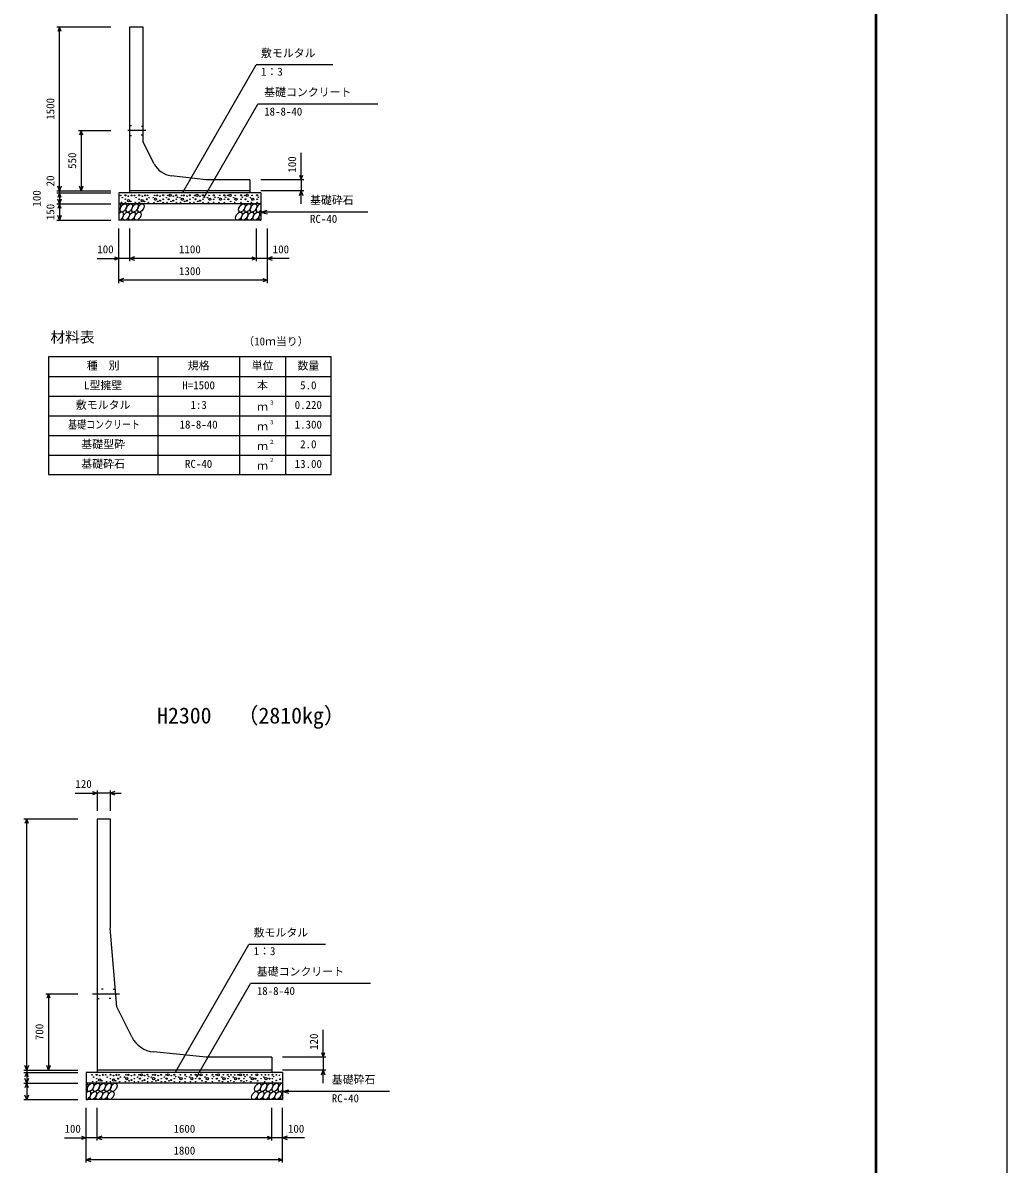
# Model space of a CAD drawing. Units: millimetres, scale not verified. Extents: x -50400 to 50400, y -17820 to 17820.
# Drawn here: x 41382 to 50400, y -542 to 9910 of the extents above; entities that cross this region are included whole.
import ezdxf
from ezdxf.enums import TextEntityAlignment as Align

# ---------------------------------------------------------------- set-up
doc = ezdxf.new("R2010")
doc.units = ezdxf.units.MM
doc.header["$LTSCALE"] = 60
doc.linetypes.add('DOTTED', pattern=[1.75, 0.25, -1.5])
doc.linetypes.add('LONG_DASHED_DOTTED', pattern=[15.25, 12, -1.5, 0.25, -1.5])
for name, color, linetype, lineweight in [('0-0_CENTER', 7, 'LONG_DASHED_DOTTED', 25), ('0-1_DIM', 7, 'Continuous', 25), ('0-2_Defpoints', 5, 'Continuous', 25), ('0-3_HATCH', 6, 'Continuous', 25), ('0-4_HYO', 3, 'Continuous', 25), ('0-5_HYO2', 4, 'Continuous', 25), ('0-6_OUTLINE', 1, 'Continuous', 25), ('0-7_OUTLINE2', 4, 'DOTTED', 25), ('0-8_TXT', 7, 'Continuous', 25), ('0-9_WAKU', 3, 'Continuous', 25)]:
    doc.layers.add(name, color=color, linetype=linetype, lineweight=lineweight)
doc.styles.add('ＭＳ ゴシック', font='')
doc.styles.get('ＭＳ ゴシック').set_extended_font_data('MS Gothic')

msp = doc.modelspace()

# ---------------------------------------------------------------- linework, layer by layer
at = {"layer": '0-0_CENTER'}
for p, q in [((42509.78, 8922.24), (42343.75, 8922.24)), ((42018.68, 1019.23), (42268.54, 1019.23))]:
    msp.add_line(p, q, dxfattribs=at)
at = {"layer": '0-1_DIM'}
for p, q in [((41692.5, 9872.24), (42187.5, 9872.24)), ((41717.5, 8372.24), (41717.5, 9872.24)), ((42849.65, 8360.91), (43520.92, 9523.59)), ((44223.33, 9523.59), (43520.92, 9523.59)), ((43039.13, 8306.52), (43535.4, 9166.08)), ((44634.94, 9166.08), (43535.4, 9166.08)), ((41892.5, 8922.24), (42187.5, 8922.24)), ((41917.5, 8922.24), (41917.5, 8372.24)), ((43932.5, 8472.24), (43932.5, 8719.93)), ((43957.5, 8472.24), (43562.5, 8472.24)), ((43932.5, 8472.24), (43932.5, 8372.24)), ((41692.5, 8372.24), (42187.5, 8372.24)), ((41717.5, 8372.24), (41717.5, 8352.24)), ((43957.5, 8372.24), (43562.5, 8372.24)), ((43932.5, 8252.24), (43932.5, 8372.24)), ((41692.5, 8352.24), (42187.5, 8352.24)), ((41717.5, 8352.24), (41717.5, 8252.24)), ((41692.5, 8252.24), (42187.5, 8252.24)), ((41717.5, 8252.24), (41717.5, 8102.24)), ((43562.5, 8177.24), (43620.46, 8192.76)), ((44542.82, 8177.24), (43562.5, 8177.24)), ((43562.5, 8177.24), (43620.46, 8161.71)), ((41692.5, 8102.24), (42187.5, 8102.24)), ((42262.5, 7527.24), (42262.5, 8027.24)), ((42362.5, 7727.24), (42362.5, 8027.24)), ((43522.5, 7727.24), (43522.5, 8027.24)), ((43522.5, 7727.24), (43522.5, 8027.24)), ((43622.5, 7527.24), (43622.5, 8027.24)), ((42062.96, 7752.24), (42262.5, 7752.24)), ((42362.5, 7752.24), (42262.5, 7752.24)), ((43522.5, 7752.24), (42362.5, 7752.24)), ((43622.5, 7752.24), (43522.5, 7752.24)), ((43822.04, 7752.24), (43622.5, 7752.24)), ((43622.5, 7552.24), (42262.5, 7552.24)), ((41862.46, 2856.12), (42062, 2856.12)), ((42062, 2881.12), (42062, 2694.23)), ((42182, 2856.12), (42062, 2856.12)), ((42182, 2881.12), (42182, 2694.23)), ((42182, 2856.12), (42282, 2856.12)), ((41392, 2619.23), (41887, 2619.23)), ((41417, 319.23), (41417, 2619.23)), ((42782.24, 307.91), (43453.51, 1470.58)), ((44155.93, 1470.58), (43453.51, 1470.58)), ((42971.72, 253.51), (43467.99, 1113.07)), ((44567.54, 1113.07), (43467.99, 1113.07)), ((41592, 1019.23), (41887, 1019.23)), ((41617, 1019.23), (41617, 319.23)), ((44132, 439.23), (44132, 686.92)), ((44157, 439.23), (43762, 439.23)), ((44132, 439.23), (44132, 319.23)), ((41392, 319.23), (41887, 319.23)), ((41417, 319.23), (41417, 299.23)), ((44157, 319.23), (43762, 319.23)), ((44132, 199.23), (44132, 319.23)), ((41392, 299.23), (41887, 299.23)), ((41417, 299.23), (41417, 199.23)), ((41392, 199.23), (41887, 199.23)), ((41417, 199.23), (41417, 49.23)), ((43762, 124.23), (43819.96, 139.76)), ((44742.32, 124.23), (43762, 124.23)), ((43762, 124.23), (43819.96, 108.7)), ((41392, 49.23), (41887, 49.23)), ((41962, -525.77), (41962, -25.77)), ((42062, -325.77), (42062, -25.77)), ((43662, -325.77), (43662, -25.77)), ((43662, -325.77), (43662, -25.77)), ((43762, -525.77), (43762, -25.77)), ((41762.46, -300.77), (41962, -300.77)), ((42062, -300.77), (41962, -300.77)), ((43662, -300.77), (42062, -300.77)), ((43762, -300.77), (43662, -300.77)), ((43961.54, -300.77), (43762, -300.77)), ((43762, -500.77), (41962, -500.77))]:
    msp.add_line(p, q, dxfattribs=at)
for points in [[(41732.89, 9829.95), (41717.5, 9872.24), (41702.11, 9829.95)], [(41932.89, 8879.95), (41917.5, 8922.24), (41902.11, 8879.95)], [(43917.11, 8514.52), (43932.5, 8472.24), (43947.89, 8514.52)], [(41732.89, 8414.52), (41717.5, 8372.24), (41702.11, 8414.52)], [(41932.89, 8414.52), (41917.5, 8372.24), (41902.11, 8414.52)], [(43917.11, 8329.95), (43932.5, 8372.24), (43947.89, 8329.95)], [(41732.89, 8309.95), (41717.5, 8352.24), (41702.11, 8309.95)], [(41732.89, 8294.52), (41717.5, 8252.24), (41702.11, 8294.52)], [(41732.89, 8209.95), (41717.5, 8252.24), (41702.11, 8209.95)], [(41732.89, 8144.52), (41717.5, 8102.24), (41702.11, 8144.52)], [(42220.21, 7767.63), (42262.5, 7752.24), (42220.21, 7736.84)], [(42404.79, 7767.63), (42362.5, 7752.24), (42404.79, 7736.84)], [(43480.21, 7767.63), (43522.5, 7752.24), (43480.21, 7736.84)], [(43664.79, 7767.63), (43622.5, 7752.24), (43664.79, 7736.84)], [(42304.79, 7567.63), (42262.5, 7552.24), (42304.79, 7536.84)], [(43580.21, 7567.63), (43622.5, 7552.24), (43580.21, 7536.84)], [(42019.71, 2871.51), (42062, 2856.12), (42019.71, 2840.73)], [(42224.29, 2871.51), (42182, 2856.12), (42224.29, 2840.73)], [(41432.39, 2576.94), (41417, 2619.23), (41401.61, 2576.94)], [(41632.39, 976.94), (41617, 1019.23), (41601.61, 976.94)], [(44116.61, 481.52), (44132, 439.23), (44147.39, 481.52)], [(41432.39, 361.52), (41417, 319.23), (41401.61, 361.52)], [(41632.39, 361.52), (41617, 319.23), (41601.61, 361.52)], [(44116.61, 276.94), (44132, 319.23), (44147.39, 276.94)], [(41432.39, 256.94), (41417, 299.23), (41401.61, 256.94)], [(41432.39, 241.52), (41417, 199.23), (41401.61, 241.52)], [(41432.39, 156.94), (41417, 199.23), (41401.61, 156.94)], [(41432.39, 91.52), (41417, 49.23), (41401.61, 91.52)], [(41919.71, -285.38), (41962, -300.77), (41919.71, -316.16)], [(42104.29, -285.38), (42062, -300.77), (42104.29, -316.16)], [(43619.71, -285.38), (43662, -300.77), (43619.71, -316.16)], [(43804.29, -285.38), (43762, -300.77), (43804.29, -316.16)], [(42004.29, -485.38), (41962, -500.77), (42004.29, -516.16)], [(43719.71, -485.38), (43762, -500.77), (43719.71, -516.16)]]:
    msp.add_lwpolyline(points, dxfattribs=at)
at = {"layer": '0-2_Defpoints'}
msp.add_lwpolyline([(0, -17820), (50400, -17820), (50400, 17820), (0, 17820)], close=True, dxfattribs=at)
at = {"layer": '0-3_HATCH'}
for centre, radius in [((42278.47, 8329.41), 2.5), ((42285.48, 8266.38), 2.5), ((42292.49, 8308.4), 2.5), ((42321.36, 8330.29), 5), ((42321.36, 8294.4), 2.5), ((42321.36, 8266.38), 2.5), ((42349.4, 8281.26), 10), ((42349.4, 8322.41), 2.5), ((42370.43, 8274.26), 2.5), ((42377.44, 8329.41), 5), ((42404.57, 8329.41), 2.5), ((42411.58, 8266.38), 2.5), ((42418.59, 8308.4), 2.5), ((42447.47, 8330.29), 5), ((42447.47, 8294.4), 2.5), ((42447.47, 8266.38), 2.5), ((42475.51, 8281.26), 10), ((42475.51, 8322.41), 2.5), ((42496.53, 8274.26), 2.5), ((42503.54, 8329.41), 5), ((42517.56, 8294.4), 5), ((42524.57, 8329.41), 2.5), ((42531.58, 8266.38), 2.5), ((42538.59, 8308.4), 2.5), ((42576.41, 8308.4), 2.5), ((42583.42, 8266.38), 2.5), ((42597.44, 8294.4), 10), ((42590.43, 8329.41), 2.5), ((42611.46, 8329.41), 5), ((42618.47, 8274.26), 2.5), ((42639.49, 8281.26), 5), ((42639.49, 8322.41), 2.5), ((42667.53, 8330.29), 5), ((42667.53, 8294.4), 2.5), ((42667.53, 8266.38), 2.5), ((42696.41, 8308.4), 2.5), ((42703.42, 8266.38), 2.5), ((42710.43, 8329.41), 2.5), ((42717.44, 8294.4), 5), ((42731.46, 8329.41), 10), ((42738.47, 8274.26), 2.5), ((42759.49, 8281.26), 5), ((42759.49, 8322.41), 2.5), ((42787.53, 8330.29), 5), ((42787.53, 8294.4), 2.5), ((42787.53, 8266.38), 2.5), ((42798.87, 8312.72), 2.5), ((42821.63, 8308.4), 2.5), ((42828.64, 8266.38), 2.5), ((42842.66, 8294.4), 10), ((42835.65, 8329.41), 2.5), ((42856.68, 8329.41), 5), ((42863.69, 8274.26), 2.5), ((42884.72, 8281.26), 5), ((42884.72, 8322.41), 2.5), ((42912.76, 8330.29), 5), ((42912.76, 8294.4), 2.5), ((42912.76, 8266.38), 2.5), ((42941.63, 8308.4), 2.5), ((42948.64, 8266.38), 2.5), ((42955.65, 8329.41), 2.5), ((42962.66, 8294.4), 5), ((42976.68, 8329.41), 10), ((42983.69, 8274.26), 2.5), ((43004.72, 8281.26), 5), ((43004.72, 8322.41), 2.5), ((43032.76, 8330.29), 5), ((43032.76, 8294.4), 2.5), ((43032.76, 8266.38), 2.5), ((43044.1, 8312.72), 2.5), ((43073.56, 8308.4), 2.5), ((43080.57, 8266.38), 2.5), ((43094.59, 8294.4), 10), ((43087.58, 8329.41), 2.5), ((43131.2, 8330.29), 5), ((43131.2, 8294.4), 2.5), ((43131.2, 8266.38), 2.5), ((43142.54, 8312.72), 2.5), ((43172, 8308.4), 2.5), ((43179.01, 8266.38), 2.5), ((43193.03, 8294.4), 10), ((43186.01, 8329.41), 2.5), ((43228.19, 8330.29), 5), ((43228.19, 8294.4), 2.5), ((43228.19, 8266.38), 2.5), ((43239.53, 8312.72), 2.5), ((43257.89, 8329.41), 2.5), ((43264.9, 8294.4), 5), ((43278.92, 8329.41), 10), ((43285.93, 8274.26), 2.5), ((43314.27, 8308.4), 2.5), ((43321.28, 8266.38), 2.5), ((43335.3, 8294.4), 10), ((43328.29, 8329.41), 2.5), ((43381.58, 8330.29), 5), ((43381.58, 8294.4), 2.5), ((43381.58, 8266.38), 2.5), ((43392.92, 8312.72), 2.5), ((43415.55, 8329.41), 2.5), ((43422.56, 8294.4), 5), ((43436.58, 8329.41), 10), ((43443.59, 8274.26), 2.5), ((43467.24, 8308.4), 2.5), ((43474.25, 8266.38), 2.5), ((43488.27, 8294.4), 10), ((43481.26, 8329.41), 2.5), ((43528.63, 8330.29), 5), ((43528.63, 8294.4), 2.5), ((43528.63, 8266.38), 2.5), ((43539.97, 8312.72), 2.5), ((42015.47, 276.41), 2.5), ((42022.48, 213.38), 2.5), ((42029.49, 255.4), 2.5), ((42058.36, 277.28), 5), ((42058.36, 241.39), 2.5), ((42058.36, 213.38), 2.5), ((42086.4, 228.26), 10), ((42086.4, 269.41), 2.5), ((42107.43, 221.26), 2.5), ((42114.44, 276.41), 5), ((42141.57, 276.41), 2.5), ((42148.58, 213.38), 2.5), ((42155.59, 255.4), 2.5), ((42184.47, 277.28), 5), ((42184.47, 241.39), 2.5), ((42184.47, 213.38), 2.5), ((42212.51, 228.26), 10), ((42212.51, 269.41), 2.5), ((42233.53, 221.26), 2.5), ((42240.54, 276.41), 5), ((42254.56, 241.39), 5), ((42261.57, 276.41), 2.5), ((42268.58, 213.38), 2.5), ((42275.59, 255.4), 2.5), ((42313.41, 255.4), 2.5), ((42320.42, 213.38), 2.5), ((42334.44, 241.39), 10), ((42327.43, 276.41), 2.5), ((42348.46, 276.41), 5), ((42355.47, 221.26), 2.5), ((42376.49, 228.26), 5), ((42376.49, 269.41), 2.5), ((42404.53, 277.28), 5), ((42404.53, 241.39), 2.5), ((42404.53, 213.38), 2.5), ((42433.41, 255.4), 2.5), ((42440.42, 213.38), 2.5), ((42447.43, 276.41), 2.5), ((42454.44, 241.39), 5), ((42468.46, 276.41), 10), ((42475.47, 221.26), 2.5), ((42496.49, 228.26), 5), ((42496.49, 269.41), 2.5), ((42524.53, 277.28), 5), ((42524.53, 241.39), 2.5), ((42524.53, 213.38), 2.5), ((42535.87, 259.72), 2.5), ((42558.63, 255.4), 2.5), ((42565.64, 213.38), 2.5), ((42579.66, 241.39), 10), ((42572.65, 276.41), 2.5), ((42593.68, 276.41), 5), ((42600.69, 221.26), 2.5), ((42621.72, 228.26), 5), ((42621.72, 269.41), 2.5), ((42649.76, 277.28), 5), ((42649.76, 241.39), 2.5), ((42649.76, 213.38), 2.5), ((42678.63, 255.4), 2.5), ((42685.64, 213.38), 2.5), ((42692.65, 276.41), 2.5), ((42699.66, 241.39), 5), ((42713.68, 276.41), 10), ((42720.69, 221.26), 2.5), ((42741.72, 228.26), 5), ((42741.72, 269.41), 2.5), ((42769.76, 277.28), 5), ((42769.76, 241.39), 2.5), ((42769.76, 213.38), 2.5), ((42781.1, 259.72), 2.5), ((42810.56, 255.4), 2.5), ((42817.57, 213.38), 2.5), ((42831.59, 241.39), 10), ((42824.58, 276.41), 2.5), ((42868.2, 277.28), 5), ((42868.2, 241.39), 2.5), ((42868.2, 213.38), 2.5), ((42879.54, 259.72), 2.5), ((42909, 255.4), 2.5), ((42916.01, 213.38), 2.5), ((42930.03, 241.39), 10), ((42923.01, 276.41), 2.5), ((42965.19, 277.28), 5), ((42965.19, 241.39), 2.5), ((42965.19, 213.38), 2.5), ((42976.53, 259.72), 2.5), ((42994.89, 276.41), 2.5), ((43001.9, 241.39), 5), ((43015.92, 276.41), 10), ((43022.93, 221.26), 2.5), ((43051.27, 255.4), 2.5), ((43058.28, 213.38), 2.5), ((43072.3, 241.39), 10), ((43065.29, 276.41), 2.5), ((43118.58, 277.28), 5), ((43118.58, 241.39), 2.5), ((43118.58, 213.38), 2.5), ((43129.92, 259.72), 2.5), ((43152.55, 276.41), 2.5), ((43159.56, 241.39), 5), ((43173.58, 276.41), 10), ((43180.59, 221.26), 2.5), ((43204.24, 255.4), 2.5), ((43211.25, 213.38), 2.5), ((43225.27, 241.39), 10), ((43218.26, 276.41), 2.5), ((43260.44, 277.28), 5), ((43260.44, 241.39), 2.5), ((43260.44, 213.38), 2.5), ((43271.78, 259.72), 2.5), ((43285.09, 223.04), 2.5), ((43290.13, 276.41), 2.5), ((43309.37, 255.4), 2.5), ((43316.38, 213.38), 2.5), ((43330.4, 241.39), 10), ((43323.39, 276.41), 2.5), ((43354.17, 276.41), 2.5), ((43361.19, 241.39), 5), ((43375.2, 276.41), 10), ((43382.21, 221.26), 2.5), ((43406.97, 277.28), 5), ((43406.97, 241.39), 2.5), ((43406.97, 213.38), 2.5), ((43418.31, 259.72), 2.5), ((43431.63, 223.04), 2.5), ((43436.67, 276.41), 2.5), ((43463.66, 255.4), 2.5), ((43470.67, 213.38), 2.5), ((43484.69, 241.39), 10), ((43477.68, 276.41), 2.5), ((43511.82, 241.39), 5), ((43525.84, 276.41), 10), ((43532.85, 221.26), 2.5), ((43563.49, 241.39), 2.5), ((43569.93, 276.41), 2.5), ((43589.16, 255.4), 2.5), ((43596.17, 213.38), 2.5), ((43610.19, 241.39), 10), ((43603.18, 276.41), 2.5), ((43633.97, 276.41), 2.5), ((43640.98, 241.39), 5), ((43668.37, 277.28), 5), ((43668.37, 241.39), 2.5), ((43668.37, 213.38), 2.5), ((43679.71, 259.72), 2.5), ((43703.53, 224.48), 2.5), ((43704.59, 276.41), 2.5), ((43732.81, 271.24), 2.5), ((43739.82, 236.22), 5)]:
    msp.add_circle(centre, radius, dxfattribs=at)
for centre in [(42303.34, 8214.71), (42356.55, 8214.71), (42409.76, 8214.71), (42462.97, 8214.71), (43389.01, 8214.71), (43442.22, 8214.71), (43495.43, 8214.71), (42328.66, 8139.72), (42381.87, 8139.72), (42435.08, 8139.72), (43361.13, 8139.72), (43414.34, 8139.72), (43467.54, 8139.72), (43520.75, 8139.72), (42002.84, 161.71), (42028.16, 86.72), (42056.05, 161.71), (42081.37, 86.72), (42109.26, 161.71), (42134.58, 86.72), (42162.47, 161.71), (42187.79, 86.72), (42215.68, 161.71), (43507.42, 86.72), (43535.31, 161.71), (43560.63, 86.72), (43588.51, 161.71), (43613.84, 86.72), (43641.72, 161.71), (43667.04, 86.72), (43694.93, 161.71), (43720.25, 86.72)]:
    msp.add_ellipse(centre, major_axis=(21.81, 35.31), ratio=0.5792, dxfattribs=at)
for centre, start_param, end_param in [((42250.13, 8214.71), 4.385593, 6.67454438), ((42275.46, 8139.72), 3.51114638, 7.548991), ((43548.64, 8214.71), 0.33577149, 4.44118059), ((43573.96, 8139.72), 1.2110787, 3.56587337), ((41949.63, 161.71), 4.385593, 6.67454438), ((41974.96, 86.72), 3.51114638, 7.548991), ((43748.14, 161.71), 0.33577149, 4.44118059), ((43773.46, 86.72), 1.2110787, 3.56587337)]:
    msp.add_ellipse(centre, major_axis=(21.81, 35.31), ratio=0.5792, start_param=start_param, end_param=end_param, dxfattribs=at)
at = {"layer": '0-4_HYO'}
for p, q in [((42617.5, 6852.24), (42617.5, 5772.24)), ((43367.5, 6852.24), (43367.5, 5772.24)), ((43787.5, 6852.24), (43787.5, 5772.24)), ((41617.5, 6672.24), (44207.5, 6672.24))]:
    msp.add_line(p, q, dxfattribs=at)
msp.add_lwpolyline([(41617.5, 5772.24), (44207.5, 5772.24), (44207.5, 6852.24), (41617.5, 6852.24)], close=True, dxfattribs=at)
at = {"layer": '0-5_HYO2'}
for p, q in [((41617.5, 6492.24), (44207.5, 6492.24)), ((41617.5, 6312.24), (44207.5, 6312.24)), ((41617.5, 6132.24), (44207.5, 6132.24)), ((41617.5, 5952.24), (44207.5, 5952.24))]:
    msp.add_line(p, q, dxfattribs=at)
at = {"layer": '0-6_OUTLINE'}
for p, q in [((42362.5, 9872.24), (42482.5, 9872.24)), ((42362.5, 8352.24), (42362.5, 9872.24)), ((42482.5, 9872.24), (42482.5, 8822.24)), ((42584.14, 8618.96), (42482.5, 8822.24)), ((43062.5, 8472.24), (42739.92, 8509.74)), ((43462.5, 8472.24), (43062.5, 8472.24)), ((43462.5, 8472.24), (43462.5, 8352.24)), ((43462.5, 8372.24), (42362.5, 8372.24)), ((43562.5, 8352.24), (43562.5, 8102.24)), ((43562.5, 8252.24), (42262.5, 8252.24)), ((43562.5, 8102.24), (42262.5, 8102.24)), ((42062, 2619.23), (42182, 2619.23)), ((42062, 2619.23), (42062, 299.23)), ((42182, 2619.23), (42182, 1619.23)), ((42242, 899.23), (42182, 1619.23)), ((42380.14, 622.94), (42242, 899.23)), ((43062, 439.23), (42579.67, 485.91)), ((43662, 439.23), (43062, 439.23)), ((43662, 439.23), (43662, 299.23)), ((43662, 319.23), (42062, 319.23)), ((43762, 299.23), (43762, 49.23)), ((43762, 199.23), (41962, 199.23)), ((43762, 49.23), (41962, 49.23))]:
    msp.add_line(p, q, dxfattribs=at)
for points in [[(43562.5, 8352.24), (42262.5, 8352.24), (42262.5, 8102.24)], [(43762, 299.23), (41962, 299.23), (41962, 49.23)]]:
    msp.add_lwpolyline(points, dxfattribs=at)
for centre, radius, end in [((42763.02, 8708.41), 200, 263.36749), ((42603.75, 734.74), 250, 264.47246)]:
    msp.add_arc(centre, radius, 206.56505, end, dxfattribs=at)
at = {"layer": '0-7_OUTLINE2'}
for p, q in [((42482.5, 8959.74), (42362.5, 8967.24)), ((42362.5, 8877.24), (42482.5, 8884.74)), ((42067, 1064.01), (42062.22, 1069.23)), ((42223.84, 1056.96), (42067, 1064.01)), ((42228.46, 1061.75), (42223.84, 1056.96)), ((42062.22, 969.23), (42067, 974.45)), ((42067, 974.45), (42230.13, 981.51)), ((42235.34, 976.73), (42230.13, 981.51))]:
    msp.add_line(p, q, dxfattribs=at)
at = {"layer": '0-9_WAKU', "lineweight": 50}
msp.add_lwpolyline([(1200, -16620), (49200, -16620), (49200, 16620), (1200, 16620)], close=True, dxfattribs=at)

# ---------------------------------------------------------------- texts
at = {"layer": '0-1_DIM', "style": 'ＭＳ ゴシック'}
for s, p in [('敷モルタル', (43563.77, 9573.59)), ('1：3', (43563.77, 9403.47)), ('基礎コンクリート', (43592.65, 9216.08)), ('18-8-40', (43592.65, 9038.45)), ('基礎砕石', (44012.75, 8227.24)), ('RC-40', (44012.75, 8055.86)), ('100', (42063.86, 7777.24)), ('1100', (42812.5, 7777.24)), ('100', (43671.14, 7777.24)), ('1300', (42812.5, 7577.24)), ('120', (41863.36, 2881.12)), ('敷モルタル', (43496.36, 1520.58)), ('1：3', (43496.36, 1350.47)), ('基礎コンクリート', (43525.25, 1163.07)), ('18-8-40', (43525.25, 985.44)), ('基礎砕石', (44212.25, 174.23)), ('RC-40', (44212.25, 2.85)), ('100', (41763.36, -275.77)), ('1600', (42762, -275.77)), ('100', (43810.64, -275.77)), ('1800', (42762, -475.77))]:
    msp.add_text(s, height=73.31, dxfattribs=at).set_placement(p, align=Align.BOTTOM_LEFT)
for s, p in [('1500', (41692.5, 9022.24)), ('550', (41892.5, 8572.24)), ('100', (43907.5, 8537.88)), ('20', (41692.5, 8412.3)), ('100', (41567.5, 8227.24)), ('150', (41692.5, 8102.24)), ('700', (41592, 594.23)), ('120', (44107, 504.87))]:
    msp.add_text(s, height=73.31, rotation=90, dxfattribs=at).set_placement(p, align=Align.BOTTOM_LEFT)
at = {"layer": '0-8_TXT', "style": 'ＭＳ ゴシック'}
for s, height, p in [('材料表', 98.97, (41634.17, 6952.24)), ('（10ｍ当り）', 73.31, (43400.83, 6933.9)), ('種\u3000別', 73.31, (41967.5, 6712.24)), ('規格', 73.31, (42892.5, 6712.24)), ('単位', 73.31, (43477.5, 6712.24)), ('数量', 73.31, (43897.5, 6712.24)), ('L型擁壁', 73.31, (41942.5, 6532.24)), ('H=1500', 73.31, (42842.5, 6532.24)), ('本', 73.31, (43527.5, 6532.24)), ('5.0', 73.31, (43922.5, 6532.24)), ('敷モルタル', 73.31, (41867.5, 6352.24)), ('1:3', 73.31, (42917.5, 6352.24)), ('ｍ', 73.31, (43527.5, 6335.57)), ('３', 36.66, (43636.74, 6402.85)), ('0.220', 73.31, (43872.5, 6352.24)), ('３', 36.66, (43636.74, 6222.85)), ('18-8-40', 73.31, (42817.5, 6172.24)), ('ｍ', 73.31, (43527.5, 6155.57)), ('1.300', 73.31, (43872.5, 6172.24)), ('基礎型砕', 73.31, (41917.5, 5992.24)), ('２', 36.66, (43636.74, 6042.85)), ('2.0', 73.31, (43922.5, 5992.24)), ('ｍ', 73.31, (43527.5, 5975.57)), ('基礎砕石', 73.31, (41917.5, 5812.24)), ('RC-40', 73.31, (42867.5, 5812.24)), ('ｍ', 73.31, (43527.5, 5795.57)), ('２', 36.66, (43636.74, 5876.18)), ('13.00', 73.31, (43872.5, 5812.24)), ('（2810kg）', 146.6, (43340.62, 3449.48)), ('H2300', 146.6, (42612, 3449.48))]:
    msp.add_text(s, height=height, dxfattribs=at).set_placement(p, align=Align.BOTTOM_LEFT)
at = {"layer": '0-8_TXT', "style": 'ＭＳ ゴシック', "width": 0.8}
msp.add_text('基礎コンクリート', height=73.31, dxfattribs=at).set_placement((41797.5, 6172.24), align=Align.BOTTOM_LEFT)

doc.saveas('drawing.dxf')
